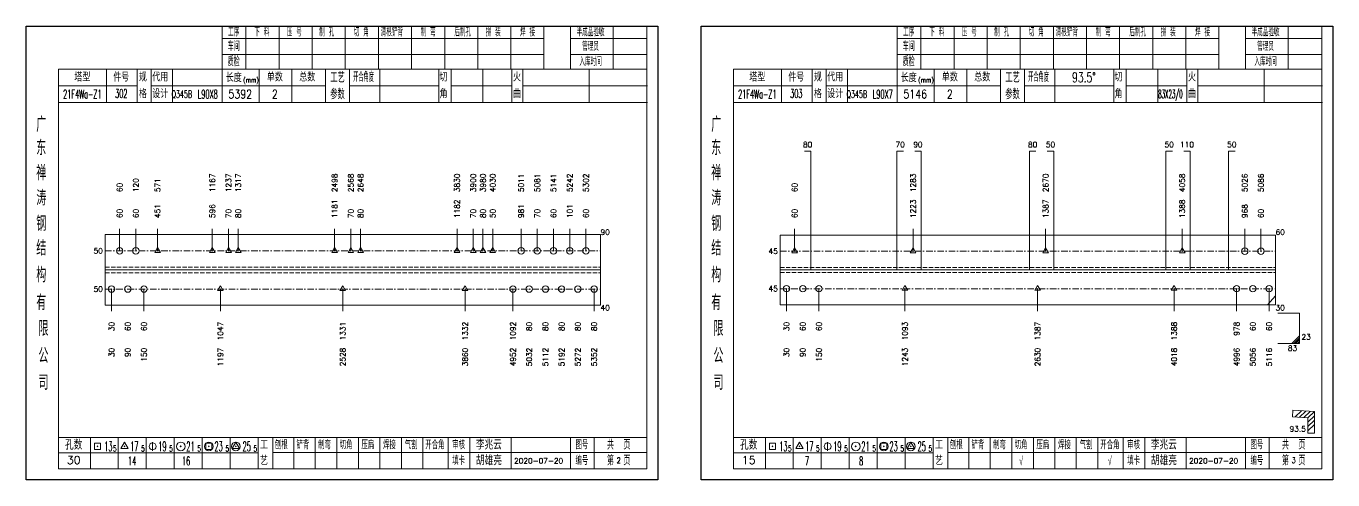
# Model space of a CAD drawing. Extents: x 1310 to 15542, y -76 to 8381.
# Drawn here: x 1829 to 2433, y 4374 to 4584 of the extents above; entities that cross this region are included whole.
import ezdxf
from ezdxf.enums import TextEntityAlignment as Align

# ---------------------------------------------------------------- set-up
doc = ezdxf.new("R2010")
doc.units = 0
doc.header["$MEASUREMENT"] = 0
doc.linetypes.add('一点画线', pattern=[5.2, 3, -1, 0.2, -1])
doc.linetypes.add('虚线', pattern=[2.75, 2, -0.75])
doc.layers.get('0').update_dxf_attribs({"linetype": 'CONTINUOUS', "lineweight": 25})
for name, color, linetype, lineweight in [('1', 7, 'CONTINUOUS', 25), ('2', 7, 'CONTINUOUS', 25), ('4', 7, 'CONTINUOUS', 25), ('5', 7, 'CONTINUOUS', 25)]:
    doc.layers.add(name, color=color, linetype=linetype, lineweight=lineweight)
doc.styles.get("Standard").update_dxf_attribs({"font": 'simplex.shx', "width": 0.7, "height": 3, "bigfont": 'gbhzfs.shx'})

# ---------------------------------------------------------------- blocks, each defined once
blk = doc.blocks.new('孔21.5')
at = {"layer": '5', "color": 7, "linetype": 'Continuous', "lineweight": 13}
for p, q in [((-0.1, -0.1), (0.1, 0.1)), ((0.1, -0.1), (-0.1, 0.1))]:
    blk.add_line(p, q, dxfattribs=at)
blk.add_circle((0, 0), 1, dxfattribs=at)
blk = doc.blocks.new('孔17.5')
at = {"layer": '5', "color": 7, "linetype": 'Continuous', "lineweight": 13}
for p, q in [((0, 1), (-0.866, -0.5)), ((-0.1, -0.1), (0.1, 0.1)), ((0.1, -0.1), (-0.1, 0.1)), ((0.866, -0.5), (0, 1)), ((-0.866, -0.5), (0.866, -0.5))]:
    blk.add_line(p, q, dxfattribs=at)
blk = doc.blocks.new('CTJGK')
at = {"color": 6, "linetype": 'Continuous'}
for p, q in [((0, 209.97), (292.13, 209.97)), ((0, 0), (0, 209.97)), ((292.13, 209.97), (292.13, 0)), ((292.13, 0), (0, 0))]:
    blk.add_line(p, q, dxfattribs=at)

msp = doc.modelspace()

# ---------------------------------------------------------------- linework, layer by layer
at = {"color": 7, "linetype": 'Continuous', "lineweight": 13}
for p, q in [((1871.802, 4479.717), (1871.802, 4489.884)), ((1879.302, 4479.717), (1879.302, 4489.884)), ((1889.316, 4479.717), (1889.316, 4489.884)), ((1914.643, 4479.717), (1914.643, 4489.884)), ((1922.143, 4479.717), (1922.143, 4489.884)), ((1926.643, 4479.717), (1926.643, 4489.884)), ((1971.203, 4479.717), (1971.203, 4489.884)), ((1978.703, 4479.717), (1978.703, 4489.884)), ((1983.203, 4479.717), (1983.203, 4489.884)), ((2027.805, 4479.717), (2027.805, 4489.884)), ((2035.305, 4479.717), (2035.305, 4489.884)), ((2039.805, 4479.717), (2039.805, 4489.884)), ((2044.305, 4479.717), (2044.305, 4489.884)), ((2057.432, 4479.717), (2057.432, 4489.884)), ((2064.932, 4479.717), (2064.932, 4489.884)), ((2072.432, 4479.717), (2072.432, 4489.884)), ((2079.932, 4479.717), (2079.932, 4489.884)), ((2087.432, 4479.717), (2087.432, 4489.884)), ((2183.932, 4479.551), (2183.932, 4489.884)), ((2238.692, 4479.551), (2238.692, 4489.884)), ((2300.004, 4479.551), (2300.004, 4489.884)), ((2363.141, 4479.551), (2363.141, 4489.884)), ((2392.062, 4479.551), (2392.062, 4489.884)), ((2399.562, 4479.551), (2399.562, 4489.884)), ((1868.052, 4462.051), (1868.052, 4451.884)), ((1883.052, 4462.051), (1883.052, 4451.884)), ((1918.393, 4462.051), (1918.393, 4451.884)), ((1974.953, 4462.051), (1974.953, 4451.884)), ((2031.555, 4462.051), (2031.555, 4451.884)), ((2053.682, 4462.051), (2053.682, 4451.884)), ((2091.182, 4462.051), (2091.182, 4451.884)), ((2180.182, 4462.217), (2180.182, 4451.884)), ((2195.182, 4462.217), (2195.182, 4451.884)), ((2234.942, 4462.217), (2234.942, 4451.884)), ((2296.254, 4462.217), (2296.254, 4451.884)), ((2359.391, 4462.217), (2359.391, 4451.884)), ((2388.312, 4462.217), (2388.312, 4451.884)), ((2403.312, 4462.217), (2403.312, 4451.884)), ((2406.312, 4458.849), (2402.616, 4454.717)), ((2417.312, 4450.884), (2407.312, 4450.884)), ((2417.312, 4450.884), (2417.312, 4436.884)), ((2417.312, 4436.884), (2407.312, 4436.884)), ((2413.812, 4436.884), (2417.312, 4440.384)), ((2414.687, 4436.884), (2417.312, 4439.509)), ((2415.562, 4436.884), (2417.312, 4438.634)), ((2416.437, 4436.884), (2417.312, 4437.759))]:
    msp.add_line(p, q, dxfattribs=at)
at = {"color": 7, "linetype": 'Continuous', "lineweight": 18}
for p, q in [((1865.052, 4487.217), (1865.052, 4454.551)), ((1865.052, 4487.217), (2094.182, 4487.217)), ((2094.182, 4487.217), (2094.182, 4454.551)), ((2177.182, 4487.051), (2177.182, 4454.717)), ((2177.182, 4487.051), (2406.312, 4487.051)), ((2406.312, 4487.051), (2406.312, 4454.717)), ((1865.052, 4470.884), (2094.182, 4470.884)), ((2177.182, 4470.884), (2406.312, 4470.884))]:
    msp.add_line(p, q, dxfattribs=at)
at = {"color": 3, "linetype": '一点画线', "lineweight": 13}
for p, q in [((1865.052, 4479.717), (2094.182, 4479.717)), ((2177.182, 4479.551), (2406.312, 4479.551)), ((1865.052, 4462.051), (2094.182, 4462.051)), ((2177.182, 4462.217), (2406.312, 4462.217))]:
    msp.add_line(p, q, dxfattribs=at)
at = {"color": 1, "linetype": '虚线', "lineweight": 18}
for p, q in [((1865.052, 4472.217), (2094.182, 4472.217)), ((2177.182, 4472.051), (2406.312, 4472.051)), ((1865.052, 4469.551), (2094.182, 4469.551)), ((2177.182, 4469.717), (2406.312, 4469.717))]:
    msp.add_line(p, q, dxfattribs=at)
at = {"layer": '1', "color": 7, "linetype": 'Continuous', "lineweight": 18}
for p, q in [((1865.052, 4454.551), (2094.182, 4454.551)), ((2177.182, 4454.717), (2406.312, 4454.717))]:
    msp.add_line(p, q, dxfattribs=at)
at = {"layer": '2', "color": 7, "linetype": 'Continuous', "lineweight": 13}
for p, q in [((2191.432, 4525.884), (2188.432, 4525.884)), ((2191.432, 4470.884), (2191.432, 4525.884)), ((2231.192, 4470.884), (2231.192, 4525.884)), ((2231.192, 4525.884), (2234.192, 4525.884)), ((2242.442, 4525.884), (2239.442, 4525.884)), ((2242.442, 4470.884), (2242.442, 4525.884)), ((2292.504, 4470.884), (2292.504, 4525.884)), ((2292.504, 4525.884), (2295.504, 4525.884)), ((2303.754, 4525.884), (2300.754, 4525.884)), ((2303.754, 4470.884), (2303.754, 4525.884)), ((2355.641, 4470.884), (2355.641, 4525.884)), ((2355.641, 4525.884), (2358.641, 4525.884)), ((2366.891, 4525.884), (2363.891, 4525.884)), ((2366.891, 4470.884), (2366.891, 4525.884)), ((2384.562, 4470.884), (2384.562, 4525.884)), ((2384.562, 4525.884), (2387.562, 4525.884)), ((2414.33, 4405.936), (2414.147, 4402.941)), ((2424.312, 4405.325), (2414.33, 4405.936)), ((2415.323, 4402.869), (2418.323, 4405.691)), ((2417.319, 4402.747), (2420.319, 4405.569)), ((2419.315, 4402.625), (2422.315, 4405.447)), ((2421.312, 4402.503), (2424.312, 4405.325)), ((2424.312, 4395.325), (2424.312, 4405.325)), ((2414.147, 4402.941), (2421.312, 4402.503)), ((2421.312, 4400.503), (2424.312, 4403.325)), ((2421.312, 4402.503), (2421.312, 4395.325)), ((2421.312, 4398.503), (2424.312, 4401.325)), ((2421.312, 4396.503), (2424.312, 4399.325)), ((2421.312, 4395.325), (2424.312, 4395.325))]:
    msp.add_line(p, q, dxfattribs=at)
at = {"layer": '4', "color": 1, "linetype": 'Continuous', "lineweight": 18}
for p, q in [((1828.552, 4583.711), (1828.552, 4373.741)), ((2120.682, 4583.711), (1828.552, 4583.711)), ((1919.182, 4583.711), (1919.182, 4563.871)), ((1930.212, 4583.711), (1930.212, 4563.851)), ((1945.522, 4583.711), (1945.522, 4563.851)), ((1960.842, 4583.711), (1960.842, 4563.851)), ((1976.152, 4583.711), (1976.152, 4563.851)), ((1991.462, 4583.711), (1991.462, 4563.851)), ((2006.772, 4583.711), (2006.772, 4563.851)), ((2022.092, 4583.711), (2022.092, 4563.851)), ((2037.402, 4583.711), (2037.402, 4563.851)), ((2052.712, 4583.711), (2052.712, 4563.851)), ((2068.022, 4583.711), (2068.022, 4563.871)), ((2068.022, 4583.711), (2068.022, 4563.851)), ((2080.302, 4583.711), (2080.302, 4563.851)), ((2100.052, 4583.711), (2100.052, 4563.851)), ((2115.632, 4583.711), (2115.632, 4563.851)), ((2120.682, 4553.911), (2120.682, 4583.711)), ((2140.682, 4583.711), (2140.682, 4373.741)), ((2432.812, 4583.711), (2140.682, 4583.711)), ((2231.312, 4583.711), (2231.312, 4563.871)), ((2242.342, 4583.711), (2242.342, 4563.851)), ((2257.652, 4583.711), (2257.652, 4563.851)), ((2272.972, 4583.711), (2272.972, 4563.851)), ((2288.282, 4583.711), (2288.282, 4563.851)), ((2303.592, 4583.711), (2303.592, 4563.851)), ((2318.902, 4583.711), (2318.902, 4563.851)), ((2334.222, 4583.711), (2334.222, 4563.851)), ((2349.532, 4583.711), (2349.532, 4563.851)), ((2364.842, 4583.711), (2364.842, 4563.851)), ((2380.152, 4583.711), (2380.152, 4563.871)), ((2380.152, 4583.711), (2380.152, 4563.851)), ((2392.432, 4583.711), (2392.432, 4563.851)), ((2412.182, 4583.711), (2412.182, 4563.851)), ((2427.762, 4583.711), (2427.762, 4563.851)), ((2432.812, 4553.911), (2432.812, 4583.711)), ((2068.022, 4577.981), (1919.182, 4577.981)), ((2115.632, 4577.981), (2080.302, 4577.981)), ((2380.152, 4577.981), (2231.312, 4577.981)), ((2427.762, 4577.981), (2392.432, 4577.981)), ((2068.022, 4570.501), (1919.182, 4570.501)), ((2115.632, 4570.501), (2080.302, 4570.501)), ((2380.152, 4570.501), (2231.312, 4570.501)), ((2427.762, 4570.501), (2392.432, 4570.501)), ((1843.562, 4563.851), (1843.562, 4378.791)), ((2115.632, 4563.851), (1843.562, 4563.851)), ((1865.682, 4563.861), (1865.682, 4548.441)), ((1879.832, 4548.441), (1879.832, 4563.851)), ((1886.332, 4548.441), (1886.332, 4563.851)), ((1896.202, 4563.851), (1896.202, 4548.441)), ((1919.182, 4563.871), (1919.182, 4548.441)), ((1936.302, 4563.851), (1936.302, 4548.441)), ((1951.352, 4563.851), (1951.352, 4548.441)), ((1967.052, 4563.851), (1967.052, 4548.441)), ((1978.112, 4563.851), (1978.112, 4548.441)), ((1992.062, 4563.851), (1992.062, 4548.441)), ((2019.362, 4563.851), (2019.362, 4548.441)), ((2025.122, 4563.851), (2025.122, 4548.441)), ((2039.742, 4563.851), (2039.742, 4548.441)), ((2053.202, 4563.851), (2053.202, 4548.441)), ((2058.192, 4563.851), (2058.192, 4548.441)), ((2088.932, 4563.851), (2088.932, 4548.441)), ((2115.632, 4378.791), (2115.632, 4563.851)), ((2155.692, 4563.851), (2155.692, 4378.791)), ((2427.762, 4563.851), (2155.692, 4563.851)), ((2177.812, 4563.861), (2177.812, 4548.441)), ((2191.962, 4548.441), (2191.962, 4563.851)), ((2198.462, 4548.441), (2198.462, 4563.851)), ((2208.332, 4563.851), (2208.332, 4548.441)), ((2231.312, 4563.871), (2231.312, 4548.441)), ((2248.432, 4563.851), (2248.432, 4548.441)), ((2263.482, 4563.851), (2263.482, 4548.441)), ((2279.182, 4563.851), (2279.182, 4548.441)), ((2290.242, 4563.851), (2290.242, 4548.441)), ((2304.192, 4563.851), (2304.192, 4548.441)), ((2331.492, 4563.851), (2331.492, 4548.441)), ((2337.252, 4563.851), (2337.252, 4548.441)), ((2351.872, 4563.851), (2351.872, 4548.441)), ((2365.332, 4563.851), (2365.332, 4548.441)), ((2370.322, 4563.851), (2370.322, 4548.441)), ((2401.062, 4563.851), (2401.062, 4548.441)), ((2427.762, 4378.791), (2427.762, 4563.851)), ((1967.052, 4556.141), (1886.332, 4556.141)), ((1978.112, 4556.141), (2019.362, 4556.141)), ((2025.122, 4556.141), (2053.202, 4556.141)), ((2058.192, 4556.141), (2115.812, 4556.141)), ((2279.182, 4556.141), (2198.462, 4556.141)), ((2290.242, 4556.141), (2331.492, 4556.141)), ((2337.252, 4556.141), (2365.332, 4556.141)), ((2370.322, 4556.141), (2427.942, 4556.141)), ((1879.832, 4556.091), (1843.562, 4556.091)), ((2120.682, 4373.741), (2120.682, 4553.911)), ((2191.962, 4556.091), (2155.692, 4556.091)), ((2432.812, 4373.741), (2432.812, 4553.911)), ((2115.812, 4548.441), (1843.562, 4548.441)), ((2427.942, 4548.441), (2155.692, 4548.441)), ((1843.562, 4393.321), (2115.632, 4393.321)), ((1858.252, 4393.321), (1858.252, 4378.791)), ((1871.182, 4378.791), (1871.182, 4393.321)), ((1884.112, 4393.321), (1884.112, 4378.791)), ((1897.032, 4378.791), (1897.032, 4393.321)), ((1909.962, 4393.321), (1909.962, 4378.791)), ((1922.892, 4378.791), (1922.892, 4393.321)), ((1935.812, 4378.791), (1935.812, 4393.321)), ((1942.682, 4378.791), (1942.682, 4393.321)), ((1952.342, 4378.791), (1952.342, 4393.321)), ((1962.282, 4378.791), (1962.282, 4393.321)), ((1972.222, 4378.791), (1972.222, 4393.321)), ((1982.172, 4378.791), (1982.172, 4393.321)), ((1992.112, 4378.791), (1992.112, 4393.321)), ((2002.052, 4378.791), (2002.052, 4393.321)), ((2012.002, 4378.791), (2012.002, 4393.321)), ((2023.642, 4378.791), (2023.642, 4393.321)), ((2033.792, 4378.791), (2033.792, 4393.321)), ((2052.852, 4378.791), (2052.852, 4393.321)), ((2080.232, 4378.791), (2080.232, 4393.321)), ((2091.192, 4378.791), (2091.192, 4393.321)), ((2155.692, 4393.321), (2427.762, 4393.321)), ((2170.382, 4393.321), (2170.382, 4378.791)), ((2183.312, 4378.791), (2183.312, 4393.321)), ((2196.242, 4393.321), (2196.242, 4378.791)), ((2209.162, 4378.791), (2209.162, 4393.321)), ((2222.092, 4393.321), (2222.092, 4378.791)), ((2235.022, 4378.791), (2235.022, 4393.321)), ((2247.942, 4378.791), (2247.942, 4393.321)), ((2254.812, 4378.791), (2254.812, 4393.321)), ((2264.472, 4378.791), (2264.472, 4393.321)), ((2274.412, 4378.791), (2274.412, 4393.321)), ((2284.352, 4378.791), (2284.352, 4393.321)), ((2294.302, 4378.791), (2294.302, 4393.321)), ((2304.242, 4378.791), (2304.242, 4393.321)), ((2314.182, 4378.791), (2314.182, 4393.321)), ((2324.132, 4378.791), (2324.132, 4393.321)), ((2335.772, 4378.791), (2335.772, 4393.321)), ((2345.922, 4378.791), (2345.922, 4393.321)), ((2364.982, 4378.791), (2364.982, 4393.321)), ((2392.362, 4378.791), (2392.362, 4393.321)), ((2403.322, 4378.791), (2403.322, 4393.321)), ((1935.812, 4386.191), (1843.562, 4386.191)), ((1942.642, 4386.351), (2115.632, 4386.351)), ((2247.942, 4386.191), (2155.692, 4386.191)), ((2254.772, 4386.351), (2427.762, 4386.351)), ((1843.562, 4378.791), (2115.632, 4378.791)), ((2155.692, 4378.791), (2427.762, 4378.791)), ((1828.552, 4373.741), (2120.682, 4373.741)), ((2140.682, 4373.741), (2432.812, 4373.741))]:
    msp.add_line(p, q, dxfattribs=at)
at = {"layer": '4', "color": 7, "linetype": 'Continuous', "lineweight": 13}
for p, q in [((1860.138, 4387.827), (1860.138, 4390.655)), ((1860.138, 4390.655), (1862.966, 4390.655)), ((1862.966, 4387.827), (1860.138, 4387.827)), ((1861.352, 4389.041), (1861.752, 4389.441)), ((1861.752, 4389.041), (1861.352, 4389.441)), ((1862.966, 4390.655), (1862.966, 4387.827)), ((1874.052, 4391.241), (1872.32, 4388.241)), ((1872.32, 4388.241), (1875.784, 4388.241)), ((1873.852, 4389.041), (1874.252, 4389.441)), ((1874.252, 4389.041), (1873.852, 4389.441)), ((1875.784, 4388.241), (1874.052, 4391.241)), ((1887.052, 4391.241), (1887.052, 4387.241)), ((1899.852, 4389.041), (1900.252, 4389.441)), ((1900.252, 4389.041), (1899.852, 4389.441)), ((1911.638, 4387.827), (1911.638, 4390.655)), ((1911.638, 4390.655), (1914.466, 4390.655)), ((1914.466, 4387.827), (1911.638, 4387.827)), ((1912.852, 4389.041), (1913.252, 4389.441)), ((1913.252, 4389.041), (1912.852, 4389.441)), ((1914.466, 4390.655), (1914.466, 4387.827)), ((1925.552, 4391.241), (1923.82, 4388.241)), ((1923.82, 4388.241), (1927.284, 4388.241)), ((1925.352, 4389.041), (1925.752, 4389.441)), ((1925.752, 4389.041), (1925.352, 4389.441)), ((1927.284, 4388.241), (1925.552, 4391.241)), ((2172.268, 4387.827), (2172.268, 4390.655)), ((2172.268, 4390.655), (2175.096, 4390.655)), ((2175.096, 4387.827), (2172.268, 4387.827)), ((2173.482, 4389.041), (2173.882, 4389.441)), ((2173.882, 4389.041), (2173.482, 4389.441)), ((2175.096, 4390.655), (2175.096, 4387.827)), ((2186.182, 4391.241), (2184.45, 4388.241)), ((2184.45, 4388.241), (2187.914, 4388.241)), ((2185.982, 4389.041), (2186.382, 4389.441)), ((2186.382, 4389.041), (2185.982, 4389.441)), ((2187.914, 4388.241), (2186.182, 4391.241)), ((2199.182, 4391.241), (2199.182, 4387.241)), ((2211.982, 4389.041), (2212.382, 4389.441)), ((2212.382, 4389.041), (2211.982, 4389.441)), ((2223.768, 4387.827), (2223.768, 4390.655)), ((2223.768, 4390.655), (2226.596, 4390.655)), ((2226.596, 4387.827), (2223.768, 4387.827)), ((2224.982, 4389.041), (2225.382, 4389.441)), ((2225.382, 4389.041), (2224.982, 4389.441)), ((2226.596, 4390.655), (2226.596, 4387.827)), ((2237.682, 4391.241), (2235.95, 4388.241)), ((2235.95, 4388.241), (2239.414, 4388.241)), ((2237.482, 4389.041), (2237.882, 4389.441)), ((2237.882, 4389.041), (2237.482, 4389.441)), ((2239.414, 4388.241), (2237.682, 4391.241))]:
    msp.add_line(p, q, dxfattribs=at)
for centre, radius in [((1887.052, 4389.241), 1.6), ((1900.052, 4389.241), 2), ((1913.052, 4389.241), 2), ((1925.552, 4389.241), 2), ((2199.182, 4389.241), 1.6), ((2212.182, 4389.241), 2), ((2225.182, 4389.241), 2), ((2237.682, 4389.241), 2)]:
    msp.add_circle(centre, radius, dxfattribs=at)

# ---------------------------------------------------------------- block references
at = {"color": 0, "linetype": 'Continuous'}
for p in [(1828.552, 4373.741), (2140.682, 4373.741)]:
    msp.add_blockref('CTJGK', p, dxfattribs=at)
at = {"color": 8, "linetype": 'Continuous', "lineweight": 9, "xscale": 1.5, "yscale": 1.5, "zscale": 1.5}
for name, p in [('孔21.5', (1871.802, 4479.717)), ('孔21.5', (1879.302, 4479.717)), ('孔17.5', (1889.316, 4479.717)), ('孔17.5', (1914.643, 4479.717)), ('孔17.5', (1922.143, 4479.717)), ('孔17.5', (1926.643, 4479.717)), ('孔17.5', (1971.203, 4479.717)), ('孔17.5', (1978.703, 4479.717)), ('孔17.5', (1983.203, 4479.717)), ('孔17.5', (2027.805, 4479.717)), ('孔17.5', (2035.305, 4479.717)), ('孔17.5', (2039.805, 4479.717)), ('孔17.5', (2044.305, 4479.717)), ('孔21.5', (2057.432, 4479.717)), ('孔21.5', (2064.932, 4479.717)), ('孔21.5', (2072.432, 4479.717)), ('孔21.5', (2079.932, 4479.717)), ('孔21.5', (2087.432, 4479.717)), ('孔17.5', (2183.932, 4479.551)), ('孔17.5', (2238.692, 4479.551)), ('孔17.5', (2300.004, 4479.551)), ('孔17.5', (2363.141, 4479.551)), ('孔21.5', (2392.062, 4479.551)), ('孔21.5', (2399.562, 4479.551))]:
    msp.add_blockref(name, p, dxfattribs=at)
at = {"layer": '1', "color": 8, "linetype": 'Continuous', "lineweight": 9, "xscale": 1.5, "yscale": 1.5, "zscale": 1.5}
for name, p in [('孔21.5', (1868.052, 4462.051)), ('孔21.5', (1875.552, 4462.051)), ('孔21.5', (1883.052, 4462.051)), ('孔17.5', (1918.393, 4462.051)), ('孔17.5', (1974.953, 4462.051)), ('孔17.5', (2031.555, 4462.051)), ('孔21.5', (2053.682, 4462.051)), ('孔21.5', (2061.182, 4462.051)), ('孔21.5', (2068.682, 4462.051)), ('孔21.5', (2076.182, 4462.051)), ('孔21.5', (2083.682, 4462.051)), ('孔21.5', (2091.182, 4462.051)), ('孔21.5', (2180.182, 4462.217)), ('孔21.5', (2187.682, 4462.217)), ('孔21.5', (2195.182, 4462.217)), ('孔17.5', (2234.942, 4462.217)), ('孔17.5', (2296.254, 4462.217)), ('孔17.5', (2359.391, 4462.217)), ('孔21.5', (2388.312, 4462.217)), ('孔21.5', (2395.812, 4462.217)), ('孔21.5', (2403.312, 4462.217))]:
    msp.add_blockref(name, p, dxfattribs=at)

# ---------------------------------------------------------------- texts
at = {"color": 7, "linetype": 'Continuous', "lineweight": 13}
for s, p in [('1167', (1914.643, 4506.884)), ('1237', (1922.143, 4506.884)), ('1317', (1926.643, 4506.884)), ('2498', (1971.203, 4506.884)), ('2568', (1978.703, 4506.884)), ('2648', (1983.203, 4506.884)), ('3830', (2027.805, 4506.884)), ('3900', (2035.305, 4506.884)), ('3980', (2039.805, 4506.884)), ('4030', (2044.305, 4506.884)), ('5011', (2057.432, 4506.884)), ('5081', (2064.932, 4506.884)), ('5141', (2072.432, 4506.884)), ('5242', (2079.932, 4506.884)), ('5302', (2087.432, 4506.884)), ('1283', (2238.692, 4506.884)), ('2670', (2300.004, 4506.884)), ('4058', (2363.141, 4506.884)), ('5026', (2392.062, 4506.884)), ('5086', (2399.562, 4506.884)), ('60', (1871.802, 4506.884)), ('120', (1879.302, 4506.884)), ('571', (1889.316, 4506.884)), ('60', (2183.932, 4506.884))]:
    msp.add_text(s, height=2.5, rotation=90, dxfattribs=at).set_placement(p, align=Align.MIDDLE_LEFT)
at = {"color": 8, "linetype": 'Continuous', "lineweight": 9}
for s, p in [('1181', (1971.203, 4494.884)), ('1182', (2027.805, 4494.884)), ('1223', (2238.692, 4494.884)), ('1387', (2300.004, 4494.884)), ('1388', (2363.141, 4494.884)), ('60', (1871.802, 4494.884)), ('60', (1879.302, 4494.884)), ('451', (1889.316, 4494.884)), ('596', (1914.643, 4494.884)), ('70', (1922.143, 4494.884)), ('80', (1926.643, 4494.884)), ('70', (1978.703, 4494.884)), ('80', (1983.203, 4494.884)), ('70', (2035.305, 4494.884)), ('80', (2039.805, 4494.884)), ('50', (2044.305, 4494.884)), ('981', (2057.432, 4494.884)), ('70', (2064.932, 4494.884)), ('60', (2072.432, 4494.884)), ('101', (2079.932, 4494.884)), ('60', (2087.432, 4494.884)), ('60', (2183.932, 4494.884)), ('968', (2392.062, 4494.884)), ('60', (2399.562, 4494.884))]:
    msp.add_text(s, height=2.5, rotation=90, dxfattribs=at).set_placement(p, align=Align.MIDDLE_LEFT)
at = {"color": 7, "linetype": 'Continuous', "lineweight": 13}
for s, p in [('90', (2094.182, 4488.384)), ('60', (2406.312, 4488.384))]:
    msp.add_text(s, height=2.5, dxfattribs=at).set_placement(p, align=Align.MIDDLE_LEFT)
for s, p in [('50', (1864.052, 4479.717)), ('45', (2176.182, 4479.551)), ('50', (1864.052, 4462.051)), ('45', (2176.182, 4462.217))]:
    msp.add_text(s, height=2.5, dxfattribs=at).set_placement(p, align=Align.MIDDLE_RIGHT)
msp.add_text('83', height=2.5, dxfattribs=at).set_placement((2416.312, 4435.884), align=Align.TOP_RIGHT)
msp.add_text('23', height=2.5, dxfattribs=at).set_placement((2418.312, 4437.884), align=Align.BOTTOM_LEFT)
at = {"layer": '1', "color": 7, "linetype": 'Continuous', "lineweight": 13}
for s, p in [('40', (2094.182, 4453.384)), ('30', (2406.312, 4453.384))]:
    msp.add_text(s, height=2.5, dxfattribs=at).set_placement(p, align=Align.MIDDLE_LEFT)
at = {"layer": '1', "color": 8, "linetype": 'Continuous', "lineweight": 9}
for s, p in [('30', (1868.052, 4446.884)), ('60', (1875.552, 4446.884)), ('60', (1883.052, 4446.884)), ('1047', (1918.393, 4446.884)), ('1331', (1974.953, 4446.884)), ('1332', (2031.555, 4446.884)), ('1092', (2053.682, 4446.884)), ('80', (2061.182, 4446.884)), ('80', (2068.682, 4446.884)), ('80', (2076.182, 4446.884)), ('80', (2083.682, 4446.884)), ('80', (2091.182, 4446.884)), ('30', (2180.182, 4446.884)), ('60', (2187.682, 4446.884)), ('60', (2195.182, 4446.884)), ('1093', (2234.942, 4446.884)), ('1387', (2296.254, 4446.884)), ('1388', (2359.391, 4446.884)), ('978', (2388.312, 4446.884)), ('60', (2395.812, 4446.884)), ('60', (2403.312, 4446.884))]:
    msp.add_text(s, height=2.5, rotation=90, dxfattribs=at).set_placement(p, align=Align.MIDDLE_RIGHT)
at = {"layer": '1', "color": 7, "linetype": 'Continuous', "lineweight": 13}
for s, p in [('30', (1868.052, 4434.884)), ('90', (1875.552, 4434.884)), ('150', (1883.052, 4434.884)), ('1197', (1918.393, 4434.884)), ('2528', (1974.953, 4434.884)), ('3860', (2031.555, 4434.884)), ('4952', (2053.682, 4434.884)), ('5032', (2061.182, 4434.884)), ('5112', (2068.682, 4434.884)), ('5192', (2076.182, 4434.884)), ('5272', (2083.682, 4434.884)), ('5352', (2091.182, 4434.884)), ('30', (2180.182, 4434.884)), ('90', (2187.682, 4434.884)), ('150', (2195.182, 4434.884)), ('1243', (2234.942, 4434.884)), ('2630', (2296.254, 4434.884)), ('4018', (2359.391, 4434.884)), ('4996', (2388.312, 4434.884)), ('5056', (2395.812, 4434.884)), ('5116', (2403.312, 4434.884))]:
    msp.add_text(s, height=2.5, rotation=90, dxfattribs=at).set_placement(p, align=Align.MIDDLE_RIGHT)
at = {"layer": '2', "color": 7, "linetype": 'Continuous', "lineweight": 13}
for s, p in [('80', (2189.932, 4526.884)), ('70', (2232.692, 4526.884)), ('90', (2240.942, 4526.884)), ('80', (2294.004, 4526.884)), ('50', (2302.254, 4526.884)), ('50', (2357.141, 4526.884)), ('110', (2365.391, 4526.884)), ('50', (2386.062, 4526.884))]:
    msp.add_text(s, height=2.5, dxfattribs=at).set_placement(p, align=Align.BOTTOM_CENTER)
msp.add_text('93.5', height=2.5, dxfattribs=at).set_placement((2420.312, 4395.325), align=Align.BOTTOM_RIGHT)
at = {"layer": '4', "color": 1, "linetype": 'Continuous', "lineweight": 25}
for s, height, width, p in [('工序', 3.7, 0.7, (1924.552, 4580.841)), ('下 料', 3.7, 0.7, (1937.552, 4580.841)), ('压 号', 3.7, 0.7, (1952.552, 4580.841)), ('制 孔', 3.7, 0.7, (1967.552, 4580.841)), ('切 角', 3.7, 0.7, (1983.552, 4580.841)), ('清根铲背 ', 3.7, 0.7, (1998.552, 4580.841)), (' 制 弯', 3.7, 0.7, (2013.552, 4580.841)), (' 后制孔', 3.7, 0.7, (2029.552, 4580.841)), ('拼 装', 3.7, 0.7, (2044.552, 4580.841)), (' 焊 接', 3.7, 0.7, (2059.552, 4580.841)), ('半成品验收', 3.7, 0.7, (2089.552, 4580.841)), ('工序', 3.7, 0.7, (2236.682, 4580.841)), ('下 料', 3.7, 0.7, (2249.682, 4580.841)), ('压 号', 3.7, 0.7, (2264.682, 4580.841)), ('制 孔', 3.7, 0.7, (2279.682, 4580.841)), ('切 角', 3.7, 0.7, (2295.682, 4580.841)), ('清根铲背 ', 3.7, 0.7, (2310.682, 4580.841)), (' 制 弯', 3.7, 0.7, (2325.682, 4580.841)), (' 后制孔', 3.7, 0.7, (2341.682, 4580.841)), ('拼 装', 3.7, 0.7, (2356.682, 4580.841)), (' 焊 接', 3.7, 0.7, (2371.682, 4580.841)), ('半成品验收', 3.7, 0.7, (2401.682, 4580.841)), ('车间', 4, 0.7, (1924.552, 4574.241)), ('管理员', 3.7, 0.7, (2089.552, 4574.241)), ('车间', 4, 0.7, (2236.682, 4574.241)), ('管理员', 3.7, 0.7, (2401.682, 4574.241)), ('质检', 4, 0.7, (1924.552, 4567.181)), ('入库时间', 3.7, 0.7, (2089.552, 4567.181)), ('质检', 4, 0.7, (2236.682, 4567.181)), ('入库时间', 3.7, 0.7, (2401.682, 4567.181)), ('工艺', 4.8, 0.7, (1972.552, 4560.001)), ('开合角度', 4, 0.6, (1984.552, 4560.001)), ('工艺', 4.8, 0.7, (2284.682, 4560.001)), ('开合角度', 4, 0.6, (2296.682, 4560.001)), ('93.5%%d', 4.47, 0.7, (2317.682, 4560.001)), ('(mm)', 2.24, 0.7, (1932.552, 4558.741)), ('(mm)', 2.24, 0.7, (2244.682, 4558.741)), ('21F4Wa-Z1', 4, 0.5, (1854.552, 4552.261)), ('302', 4, 0.5, (1872.552, 4552.511)), ('Q345B', 3.5, 0.5, (1900.552, 4552.241)), ('L90X8', 4, 0.5, (1912.552, 4552.241)), ('5392', 4, 0.8, (1927.552, 4552.291)), ('2', 4, 0.8, (1943.552, 4552.291)), ('参数', 4.8, 0.7, (1972.552, 4552.291)), ('21F4Wa-Z1', 4, 0.5, (2166.682, 4552.261)), ('303', 4, 0.5, (2184.682, 4552.511)), ('Q345B', 3.5, 0.5, (2212.682, 4552.241)), ('L90X7', 4, 0.5, (2224.682, 4552.241)), ('5146', 4, 0.8, (2239.682, 4552.291)), ('2', 4, 0.8, (2255.682, 4552.291)), ('参数', 4.8, 0.7, (2284.682, 4552.291)), ('83X23/0', 3.8, 0.4, (2357.682, 4552.291)), ('广', 6.96, 0.7, (1835.552, 4538.211)), ('广', 6.96, 0.7, (2147.682, 4538.211)), ('东', 6.96, 0.7, (1835.552, 4527.421)), ('东', 6.96, 0.7, (2147.682, 4527.421)), ('禅', 6.96, 0.7, (1835.552, 4515.831)), ('禅', 6.96, 0.7, (2147.682, 4515.831)), ('涛', 6.96, 0.7, (1835.552, 4504.231)), ('涛', 6.96, 0.7, (2147.682, 4504.231)), ('钢', 6.96, 0.7, (1835.552, 4492.341)), ('钢', 6.96, 0.7, (2147.682, 4492.341)), ('结', 6.96, 0.7, (1835.552, 4481.031)), ('结', 6.96, 0.7, (2147.682, 4481.031)), ('构', 6.96, 0.7, (1835.552, 4468.651)), ('构', 6.96, 0.7, (2147.682, 4468.651)), ('有', 6.96, 0.7, (1835.552, 4455.841)), ('有', 6.96, 0.7, (2147.682, 4455.841)), ('限', 6.96, 0.7, (1836.552, 4443.841)), ('限', 6.96, 0.7, (2148.682, 4443.841)), ('公', 6.96, 0.7, (1836.552, 4431.301)), ('公', 6.96, 0.7, (2148.682, 4431.301)), ('司', 6.96, 0.7, (1836.552, 4418.821)), ('司', 6.96, 0.7, (2148.682, 4418.821)), ('13', 4.47, 0.5, (1866.552, 4389.241)), ('5', 2.68, 0.6, (1869.552, 4388.241)), ('17', 4.47, 0.5, (1878.552, 4389.241)), ('5', 2.68, 0.6, (1882.552, 4388.241)), ('19', 4.47, 0.5, (1891.552, 4389.241)), ('5', 2.68, 0.6, (1895.552, 4388.241)), ('21', 4.47, 0.5, (1904.552, 4389.241)), ('5', 2.68, 0.6, (1908.552, 4388.241)), ('23', 4.47, 0.5, (1917.552, 4389.241)), ('5', 2.68, 0.6, (1921.552, 4388.241)), ('25', 4.47, 0.5, (1930.552, 4389.241)), ('5', 2.68, 0.6, (1934.552, 4388.241)), ('刨根', 3.7, 0.8, (1946.552, 4389.841)), ('铲背', 3.7, 0.8, (1956.552, 4389.841)), ('制弯', 3.7, 0.8, (1966.552, 4389.841)), ('切角', 3.7, 0.8, (1976.552, 4389.841)), ('压扁', 3.7, 0.8, (1986.552, 4389.841)), ('焊接', 3.7, 0.8, (1996.552, 4389.841)), ('气割', 3.7, 0.8, (2006.552, 4389.841)), ('开合角', 3.7, 0.8, (2017.552, 4389.841)), ('审核', 3.7, 0.8, (2028.552, 4389.841)), ('图号', 3.7, 0.8, (2085.552, 4389.841)), ('共  页', 4, 0.8, (2102.552, 4389.841)), ('13', 4.47, 0.5, (2178.682, 4389.241)), ('5', 2.68, 0.6, (2181.682, 4388.241)), ('17', 4.47, 0.5, (2190.682, 4389.241)), ('5', 2.68, 0.6, (2194.682, 4388.241)), ('19', 4.47, 0.5, (2203.682, 4389.241)), ('5', 2.68, 0.6, (2207.682, 4388.241)), ('21', 4.47, 0.5, (2216.682, 4389.241)), ('5', 2.68, 0.6, (2220.682, 4388.241)), ('23', 4.47, 0.5, (2229.682, 4389.241)), ('5', 2.68, 0.6, (2233.682, 4388.241)), ('25', 4.47, 0.5, (2242.682, 4389.241)), ('5', 2.68, 0.6, (2246.682, 4388.241)), ('刨根', 3.7, 0.8, (2258.682, 4389.841)), ('铲背', 3.7, 0.8, (2268.682, 4389.841)), ('制弯', 3.7, 0.8, (2278.682, 4389.841)), ('切角', 3.7, 0.8, (2288.682, 4389.841)), ('压扁', 3.7, 0.8, (2298.682, 4389.841)), ('焊接', 3.7, 0.8, (2308.682, 4389.841)), ('气割', 3.7, 0.8, (2318.682, 4389.841)), ('开合角', 3.7, 0.8, (2329.682, 4389.841)), ('审核', 3.7, 0.8, (2340.682, 4389.841)), ('图号', 3.7, 0.8, (2397.682, 4389.841)), ('共  页', 4, 0.8, (2414.682, 4389.841)), ('14', 4, 0.5, (1877.552, 4382.491)), ('16', 4, 0.5, (1902.552, 4382.491)), ('填卡', 3.7, 0.8, (2028.552, 4382.571)), ('编号', 3.7, 0.8, (2085.552, 4382.571)), ('第  页', 4, 0.8, (2102.552, 4382.571)), ('7', 4, 0.5, (2189.682, 4382.491)), ('8', 4, 0.5, (2214.682, 4382.491)), ('√', 4, 0.6, (2288.682, 4382.571)), ('√', 4, 0.6, (2329.682, 4382.571)), ('填卡', 3.7, 0.8, (2340.682, 4382.571)), ('编号', 3.7, 0.8, (2397.682, 4382.571)), ('第  页', 4, 0.8, (2414.682, 4382.571))]:
    msp.add_text(s, height=height, dxfattribs=dict(at, width=width)).set_placement(p, align=Align.MIDDLE_CENTER)
for s, height, p in [('塔型', 3.7, (1854.552, 4559.971)), ('件号', 3.7, (1872.552, 4559.971)), ('规', 3.7, (1882.552, 4560.001)), ('代用', 3.7, (1890.552, 4560.001)), ('单数', 3.7, (1943.552, 4560.001)), ('总数', 3.7, (1958.552, 4560.001)), ('火', 3.7, (2055.552, 4560.001)), ('塔型', 3.7, (2166.682, 4559.971)), ('件号', 3.7, (2184.682, 4559.971)), ('规', 3.7, (2194.682, 4560.001)), ('代用', 3.7, (2202.682, 4560.001)), ('单数', 3.7, (2255.682, 4560.001)), ('总数', 3.7, (2270.682, 4560.001)), ('火', 3.7, (2367.682, 4560.001)), ('长度', 3.7, (1924.552, 4559.741)), ('切', 3.7, (2021.552, 4560.001)), ('长度', 3.7, (2236.682, 4559.741)), ('切', 3.7, (2333.682, 4560.001)), ('格', 3.7, (1882.552, 4552.291)), ('设计', 3.7, (1890.552, 4552.291)), ('角', 3.7, (2021.552, 4552.291)), ('曲', 3.7, (2055.552, 4552.291)), ('格', 3.7, (2194.682, 4552.291)), ('设计', 3.7, (2202.682, 4552.291)), ('角', 3.7, (2333.682, 4552.291)), ('曲', 3.7, (2367.682, 4552.291)), ('孔数', 4, (1850.552, 4389.761)), ('工', 3.7, (1938.552, 4389.841)), ('李兆云', 4, (2042.552, 4389.841)), ('孔数', 4, (2162.682, 4389.761)), ('工', 3.7, (2250.682, 4389.841)), ('李兆云', 4, (2354.682, 4389.841)), ('30', 3.7, (1850.552, 4382.931)), ('艺', 3.7, (1938.552, 4382.491)), ('胡雄亮', 4, (2042.552, 4382.571)), ('2020-07-20', 2.5, (2065.552, 4382.571)), ('15', 3.7, (2162.682, 4382.931)), ('艺', 3.7, (2250.682, 4382.491)), ('胡雄亮', 4, (2354.682, 4382.571)), ('2020-07-20', 2.5, (2377.682, 4382.571))]:
    msp.add_text(s, height=height, dxfattribs=at).set_placement(p, align=Align.MIDDLE_CENTER)
at = {"layer": '4', "color": 6, "linetype": 'Continuous', "lineweight": 25, "width": 0.8}
for s, p in [('2', (2102.577, 4382.799)), ('3', (2414.707, 4382.799))]:
    msp.add_text(s, height=2.5, dxfattribs=at).set_placement(p, align=Align.MIDDLE_CENTER)

doc.saveas('drawing.dxf')
